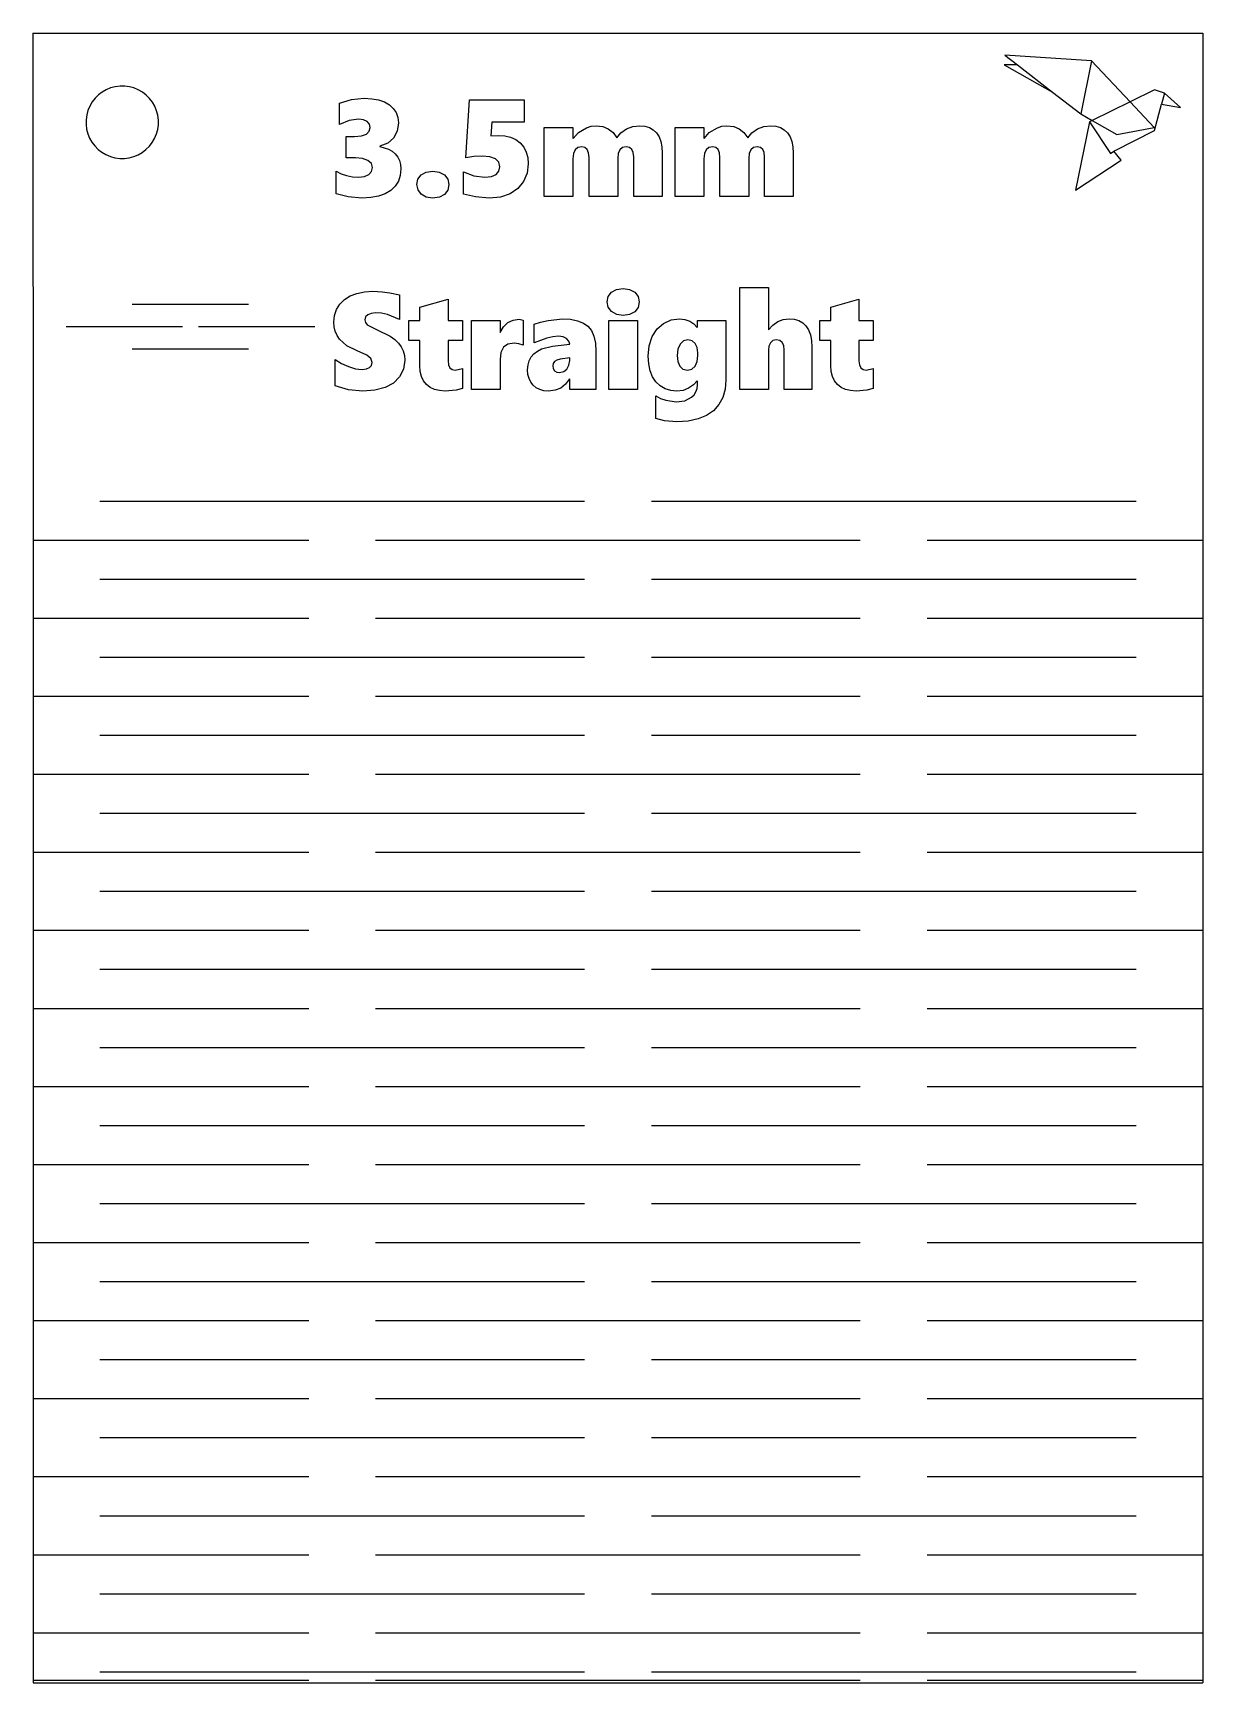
# Model space of a CAD drawing. Extents: x -223 to 223, y -314 to 314.
# Drawn here: x 4.8 to 109.7, y -154 to -6 of the extents above; entities that cross this region are included whole.
import ezdxf

# ---------------------------------------------------------------- set-up
doc = ezdxf.new("R2010")
doc.units = 0
doc.header["$MEASUREMENT"] = 0
doc.layers.get('0').update_dxf_attribs({"linetype": 'CONTINUOUS'})

msp = doc.modelspace()

# ---------------------------------------------------------------- linework, layer by layer
for p, q in [((4.78, -5.99), (109.73, -5.99)), ((4.78, -5.99), (4.81, -51.46)), ((109.73, -5.99), (109.73, -51.46)), ((91.9, -8.84), (96.24, -11.28)), ((93.09, -8.84), (91.9, -8.84)), ((99.74, -8.48), (91.96, -7.96)), ((91.96, -7.96), (93.09, -8.84)), ((93.09, -8.84), (96.24, -11.28)), ((99.74, -8.48), (98.77, -13.23)), ((103.19, -12.15), (99.74, -8.48)), ((10.35, -11.83), (10.09, -12.17)), ((10.65, -11.53), (10.35, -11.83)), ((10.99, -11.28), (10.65, -11.53)), ((11.36, -11.07), (10.99, -11.28)), ((11.75, -10.9), (11.36, -11.07)), ((12.16, -10.8), (11.75, -10.9)), ((12.59, -10.74), (12.16, -10.8)), ((13.01, -10.74), (12.59, -10.74)), ((13.43, -10.8), (13.01, -10.74)), ((13.84, -10.91), (13.43, -10.8)), ((14.23, -11.08), (13.84, -10.91)), ((14.6, -11.29), (14.23, -11.08)), ((14.94, -11.55), (14.6, -11.29)), ((15.24, -11.85), (14.94, -11.55)), ((96.24, -11.28), (98.77, -13.23)), ((105.37, -11.07), (103.19, -12.15)), ((106.29, -11.37), (105.37, -11.07)), ((106.29, -11.37), (106, -12.36)), ((107.7, -12.67), (106.29, -11.37)), ((9.71, -12.93), (9.6, -13.34)), ((9.88, -12.54), (9.71, -12.93)), ((10.09, -12.17), (9.88, -12.54)), ((15.49, -12.19), (15.24, -11.85)), ((15.71, -12.56), (15.49, -12.19)), ((15.87, -12.96), (15.71, -12.56)), ((15.98, -13.37), (15.87, -12.96)), ((32.29, -12.28), (33.36, -11.95)), ((32.29, -14.2), (32.29, -12.28)), ((33.36, -11.95), (34.5, -11.84)), ((34.5, -11.84), (35.18, -11.88)), ((35.18, -11.88), (35.78, -11.99)), ((35.78, -11.99), (36.3, -12.17)), ((36.3, -12.17), (36.75, -12.43)), ((36.75, -12.43), (37.1, -12.75)), ((37.1, -12.75), (37.36, -13.13)), ((37.36, -13.13), (37.51, -13.56)), ((43.61, -17.19), (43.94, -11.99)), ((43.94, -11.99), (48.83, -11.99)), ((48.83, -11.99), (48.83, -13.99)), ((98.77, -13.23), (99.79, -13.82)), ((103.19, -12.15), (99.79, -13.82)), ((105.35, -14.46), (103.19, -12.15)), ((105.39, -14.73), (106, -12.36)), ((106, -12.36), (107.7, -12.67)), ((9.6, -13.34), (9.54, -13.76)), ((9.54, -13.76), (9.54, -14.18)), ((9.54, -14.18), (9.59, -14.61)), ((9.59, -14.61), (9.7, -15.02)), ((15.86, -15.04), (15.97, -14.63)), ((15.97, -14.63), (16.03, -14.21)), ((16.03, -13.79), (15.98, -13.37)), ((16.03, -14.21), (16.03, -13.79)), ((33.13, -13.84), (32.29, -14.2)), ((33.97, -13.72), (33.13, -13.84)), ((34.44, -13.77), (33.97, -13.72)), ((34.77, -13.92), (34.44, -13.77)), ((34.69, -15.05), (34.95, -14.79)), ((34.97, -14.15), (34.77, -13.92)), ((34.95, -14.79), (35.03, -14.46)), ((35.03, -14.46), (34.97, -14.15)), ((37.45, -14.8), (37.13, -15.41)), ((37.56, -14.05), (37.45, -14.8)), ((37.51, -13.56), (37.56, -14.05)), ((45.93, -13.99), (45.84, -15.21)), ((48.83, -13.99), (45.93, -13.99)), ((50.65, -20.64), (50.65, -14.46)), ((50.65, -14.46), (53.22, -14.46)), ((53.22, -14.46), (53.22, -15.44)), ((53.71, -14.91), (54.42, -14.48)), ((54.42, -14.48), (54.84, -14.35)), ((54.84, -14.35), (55.29, -14.31)), ((55.29, -14.31), (55.89, -14.38)), ((55.89, -14.38), (56.39, -14.57)), ((56.39, -14.57), (56.81, -14.91)), ((57.52, -14.93), (58.01, -14.59)), ((58.01, -14.59), (58.59, -14.38)), ((58.59, -14.38), (59.22, -14.31)), ((59.22, -14.31), (59.68, -14.35)), ((59.68, -14.35), (60.08, -14.47)), ((60.08, -14.47), (60.42, -14.67)), ((60.42, -14.67), (60.71, -14.95)), ((62.4, -20.64), (62.4, -14.46)), ((62.4, -14.46), (64.97, -14.46)), ((64.97, -14.46), (64.97, -15.44)), ((65.45, -14.91), (66.17, -14.48)), ((66.17, -14.48), (66.58, -14.35)), ((66.58, -14.35), (67.03, -14.31)), ((67.03, -14.31), (67.64, -14.38)), ((67.64, -14.38), (68.14, -14.57)), ((68.14, -14.57), (68.55, -14.91)), ((69.27, -14.93), (69.76, -14.59)), ((69.76, -14.59), (70.33, -14.38)), ((70.33, -14.38), (70.97, -14.31)), ((70.97, -14.31), (71.43, -14.35)), ((71.43, -14.35), (71.83, -14.47)), ((71.83, -14.47), (72.17, -14.67)), ((72.17, -14.67), (72.46, -14.95)), ((99.56, -13.94), (98.29, -20.09)), ((99.79, -13.82), (99.56, -13.94)), ((99.56, -13.94), (101.43, -16.78)), ((99.79, -13.82), (102, -15.1)), ((101.8, -16.56), (105.39, -14.73)), ((102, -15.1), (105.35, -14.46)), ((9.7, -15.02), (9.86, -15.41)), ((9.86, -15.41), (10.07, -15.78)), ((10.07, -15.78), (10.33, -16.12)), ((10.33, -16.12), (10.63, -16.42)), ((14.92, -16.44), (15.22, -16.14)), ((15.22, -16.14), (15.48, -15.8)), ((15.48, -15.8), (15.69, -15.44)), ((15.69, -15.44), (15.86, -15.04)), ((32.87, -17.17), (32.87, -15.28)), ((32.87, -15.28), (33.61, -15.28)), ((33.61, -15.28), (34.24, -15.22)), ((34.24, -15.22), (34.69, -15.05)), ((36.6, -15.86), (35.9, -16.13)), ((35.9, -16.13), (35.9, -16.16)), ((35.9, -16.16), (36.68, -16.39)), ((37.13, -15.41), (36.6, -15.86)), ((45.84, -15.21), (46.5, -15.17)), ((46.5, -15.17), (47.1, -15.21)), ((47.1, -15.21), (47.63, -15.34)), ((47.63, -15.34), (48.1, -15.55)), ((48.1, -15.55), (48.49, -15.85)), ((48.49, -15.85), (48.8, -16.23)), ((48.8, -16.23), (49.03, -16.66)), ((53.25, -15.44), (53.71, -14.91)), ((53.67, -16.26), (53.42, -16.47)), ((54.01, -16.2), (53.67, -16.26)), ((54.29, -16.25), (54.01, -16.2)), ((54.5, -16.43), (54.29, -16.25)), ((56.81, -14.91), (57.14, -15.39)), ((57.14, -15.39), (57.52, -14.93)), ((57.67, -16.26), (57.43, -16.46)), ((57.98, -16.2), (57.67, -16.26)), ((58.3, -16.25), (57.98, -16.2)), ((58.51, -16.42), (58.3, -16.25)), ((60.71, -14.95), (60.94, -15.3)), ((60.94, -15.3), (61.1, -15.72)), ((61.1, -15.72), (61.2, -16.21)), ((61.2, -16.21), (61.23, -16.77)), ((64.99, -15.44), (65.45, -14.91)), ((65.41, -16.26), (65.17, -16.47)), ((65.76, -16.2), (65.41, -16.26)), ((66.04, -16.25), (65.76, -16.2)), ((66.24, -16.43), (66.04, -16.25)), ((68.55, -14.91), (68.89, -15.39)), ((68.89, -15.39), (69.27, -14.93)), ((69.41, -16.26), (69.17, -16.46)), ((69.73, -16.2), (69.41, -16.26)), ((70.04, -16.25), (69.73, -16.2)), ((70.25, -16.42), (70.04, -16.25)), ((72.46, -14.95), (72.69, -15.3)), ((72.69, -15.3), (72.85, -15.72)), ((72.85, -15.72), (72.94, -16.21)), ((72.94, -16.21), (72.98, -16.77)), ((10.63, -16.42), (10.97, -16.68)), ((10.97, -16.68), (11.33, -16.89)), ((11.33, -16.89), (11.73, -17.06)), ((11.73, -17.06), (12.14, -17.17)), ((12.14, -17.17), (12.56, -17.23)), ((12.56, -17.23), (12.98, -17.23)), ((12.98, -17.23), (13.4, -17.18)), ((13.4, -17.18), (13.82, -17.07)), ((13.82, -17.07), (14.21, -16.91)), ((14.21, -16.91), (14.58, -16.7)), ((14.58, -16.7), (14.92, -16.44)), ((33.71, -17.17), (32.87, -17.17)), ((34.35, -17.23), (33.71, -17.17)), ((34.83, -17.41), (34.35, -17.23)), ((35.14, -17.69), (34.83, -17.41)), ((35.24, -18.06), (35.14, -17.69)), ((36.68, -16.39), (37, -16.58)), ((37, -16.58), (37.28, -16.83)), ((37.28, -16.83), (37.5, -17.11)), ((37.5, -17.11), (37.66, -17.43)), ((37.66, -17.43), (37.75, -17.79)), ((44.32, -17.07), (43.61, -17.19)), ((45.08, -17.03), (44.32, -17.07)), ((45.77, -17.09), (45.08, -17.03)), ((46.26, -17.27), (45.77, -17.09)), ((46.56, -17.57), (46.26, -17.27)), ((46.66, -17.99), (46.56, -17.57)), ((49.03, -16.66), (49.16, -17.16)), ((49.21, -17.72), (49.1, -18.56)), ((49.16, -17.16), (49.21, -17.72)), ((53.27, -16.8), (53.22, -17.26)), ((53.22, -17.26), (53.22, -20.64)), ((53.42, -16.47), (53.27, -16.8)), ((54.62, -16.73), (54.5, -16.43)), ((54.66, -17.14), (54.62, -16.73)), ((54.66, -20.64), (54.66, -17.14)), ((57.28, -16.78), (57.23, -17.21)), ((57.23, -17.21), (57.23, -20.64)), ((57.43, -16.46), (57.28, -16.78)), ((58.63, -16.69), (58.51, -16.42)), ((58.67, -17.08), (58.63, -16.69)), ((58.67, -20.64), (58.67, -17.08)), ((61.23, -16.77), (61.23, -20.64)), ((65.02, -16.8), (64.97, -17.26)), ((64.97, -17.26), (64.97, -20.64)), ((65.17, -16.47), (65.02, -16.8)), ((66.36, -16.73), (66.24, -16.43)), ((66.4, -17.14), (66.36, -16.73)), ((66.4, -20.64), (66.4, -17.14)), ((69.03, -16.78), (68.98, -17.21)), ((68.98, -17.21), (68.98, -20.64)), ((69.17, -16.46), (69.03, -16.78)), ((70.37, -16.69), (70.25, -16.42)), ((70.41, -17.08), (70.37, -16.69)), ((70.41, -20.64), (70.41, -17.08)), ((72.98, -16.77), (72.98, -20.64)), ((98.29, -20.09), (102.38, -17.39)), ((101.43, -16.78), (101.73, -16.59)), ((101.73, -16.59), (101.8, -16.56)), ((102.38, -17.39), (101.73, -16.59)), ((31.99, -20.41), (31.99, -18.39)), ((31.99, -18.39), (32.42, -18.61)), ((32.42, -18.61), (32.92, -18.77)), ((32.92, -18.77), (33.44, -18.88)), ((33.44, -18.88), (33.97, -18.91)), ((33.97, -18.91), (34.51, -18.86)), ((34.51, -18.86), (34.91, -18.69)), ((34.91, -18.69), (35.16, -18.42)), ((35.16, -18.42), (35.24, -18.06)), ((37.73, -18.76), (37.56, -19.28)), ((37.79, -18.17), (37.73, -18.76)), ((37.75, -17.79), (37.79, -18.17)), ((39.22, -19.57), (39.31, -19.09)), ((39.31, -19.09), (39.61, -18.71)), ((39.61, -18.71), (40.06, -18.46)), ((40.06, -18.46), (40.65, -18.38)), ((40.65, -18.38), (41.23, -18.46)), ((41.23, -18.46), (41.69, -18.71)), ((41.69, -18.71), (41.99, -19.09)), ((41.99, -19.09), (42.08, -19.57)), ((43.4, -20.43), (43.4, -18.43)), ((43.4, -18.43), (44.33, -18.79)), ((44.33, -18.79), (45.31, -18.91)), ((45.31, -18.91), (45.9, -18.85)), ((45.9, -18.85), (46.32, -18.67)), ((46.32, -18.67), (46.57, -18.38)), ((46.57, -18.38), (46.66, -17.99)), ((49.1, -18.56), (48.79, -19.31)), ((33.05, -20.69), (31.99, -20.41)), ((34.29, -20.79), (33.05, -20.69)), ((35.78, -20.62), (35.08, -20.75)), ((36.38, -20.41), (35.78, -20.62)), ((36.88, -20.11), (36.38, -20.41)), ((37.28, -19.73), (36.88, -20.11)), ((37.56, -19.28), (37.28, -19.73)), ((39.32, -20.05), (39.22, -19.57)), ((39.61, -20.44), (39.32, -20.05)), ((40.06, -20.71), (39.61, -20.44)), ((40.63, -20.79), (40.06, -20.71)), ((41.24, -20.71), (40.63, -20.79)), ((41.7, -20.46), (41.24, -20.71)), ((41.99, -20.07), (41.7, -20.46)), ((42.08, -19.57), (41.99, -20.07)), ((44.47, -20.69), (43.4, -20.43)), ((45.71, -20.79), (44.47, -20.69)), ((46.72, -20.7), (45.71, -20.79)), ((47.58, -20.4), (46.72, -20.7)), ((48.27, -19.93), (47.58, -20.4)), ((48.79, -19.31), (48.27, -19.93)), ((53.22, -20.64), (50.65, -20.64)), ((57.23, -20.64), (54.66, -20.64)), ((61.23, -20.64), (58.67, -20.64)), ((64.97, -20.64), (62.4, -20.64)), ((68.98, -20.64), (66.4, -20.64)), ((72.98, -20.64), (70.41, -20.64)), ((35.08, -20.75), (34.29, -20.79)), ((32.72, -29.9), (33.23, -29.57)), ((33.23, -29.57), (33.83, -29.34)), ((33.83, -29.34), (34.51, -29.2)), ((34.51, -29.2), (35.28, -29.15)), ((35.28, -29.15), (36.11, -29.19)), ((36.11, -29.19), (36.8, -29.28)), ((36.8, -29.28), (37.67, -29.48)), ((37.67, -29.48), (37.67, -31.68)), ((56.38, -29.62), (56.68, -29.24)), ((56.68, -29.24), (57.13, -29)), ((57.13, -29), (57.72, -28.91)), ((57.72, -28.91), (58.3, -29)), ((58.3, -29), (58.76, -29.24)), ((58.76, -29.24), (59.06, -29.62)), ((68.18, -37.95), (68.18, -28.8)), ((68.18, -28.8), (70.75, -28.8)), ((70.75, -28.8), (70.75, -32.61)), ((13.69, -30.3), (24.12, -30.3)), ((31.82, -31.31), (32, -30.78)), ((32, -30.78), (32.3, -30.31)), ((32.3, -30.31), (32.72, -29.9)), ((39.48, -30.56), (42.02, -29.86)), ((39.48, -31.77), (39.48, -30.56)), ((42.02, -29.86), (42.02, -31.77)), ((56.29, -30.1), (56.38, -29.62)), ((56.39, -30.58), (56.29, -30.1)), ((56.69, -30.97), (56.39, -30.58)), ((57.15, -31.23), (56.69, -30.97)), ((58.76, -30.98), (58.3, -31.24)), ((59.06, -30.59), (58.76, -30.98)), ((59.06, -29.62), (59.15, -30.1)), ((59.15, -30.1), (59.06, -30.59)), ((76.34, -30.56), (78.87, -29.86)), ((76.34, -31.77), (76.34, -30.56)), ((78.87, -29.86), (78.87, -31.77)), ((7.75, -32.3), (18.19, -32.3)), ((19.63, -32.3), (30.06, -32.3)), ((31.76, -31.91), (31.82, -31.31)), ((31.79, -32.34), (31.76, -31.91)), ((31.89, -32.74), (31.79, -32.34)), ((34.62, -31.44), (34.56, -31.7)), ((34.56, -31.7), (34.61, -31.94)), ((34.61, -31.94), (34.77, -32.15)), ((34.82, -31.25), (34.62, -31.44)), ((34.77, -32.15), (35.67, -32.61)), ((35.13, -31.13), (34.82, -31.25)), ((35.52, -31.09), (35.13, -31.13)), ((36.05, -31.12), (35.52, -31.09)), ((36.59, -31.24), (36.05, -31.12)), ((37.67, -31.68), (36.59, -31.24)), ((38.51, -33.55), (38.51, -31.77)), ((38.51, -31.77), (39.48, -31.77)), ((42.02, -31.77), (43.3, -31.77)), ((43.3, -31.77), (43.3, -33.55)), ((44.11, -37.95), (44.11, -31.77)), ((44.11, -31.77), (46.68, -31.77)), ((46.68, -31.77), (46.68, -32.86)), ((46.7, -32.86), (46.99, -32.34)), ((46.99, -32.34), (47.37, -31.96)), ((47.37, -31.96), (47.84, -31.74)), ((47.84, -31.74), (48.39, -31.66)), ((48.39, -31.66), (48.75, -31.73)), ((48.75, -31.73), (48.75, -33.97)), ((49.73, -32.11), (50.3, -31.91)), ((49.73, -33.78), (49.73, -32.11)), ((50.3, -31.91), (50.99, -31.76)), ((50.99, -31.76), (52.28, -31.62)), ((52.28, -31.62), (53.01, -31.66)), ((53.01, -31.66), (53.64, -31.79)), ((53.64, -31.79), (54.16, -32)), ((54.16, -32), (54.56, -32.29)), ((54.56, -32.29), (54.87, -32.68)), ((56.43, -37.95), (56.43, -31.77)), ((56.43, -31.77), (59, -31.77)), ((57.72, -31.32), (57.15, -31.23)), ((58.3, -31.24), (57.72, -31.32)), ((59, -31.77), (59, -37.95)), ((60.33, -33.21), (60.76, -32.53)), ((60.76, -32.53), (61.34, -32.03)), ((61.34, -32.03), (62.02, -31.72)), ((62.02, -31.72), (62.76, -31.62)), ((62.76, -31.62), (63.26, -31.67)), ((63.26, -31.67), (63.7, -31.82)), ((63.7, -31.82), (64.06, -32.06)), ((64.06, -32.06), (64.36, -32.41)), ((64.38, -32.41), (64.38, -31.77)), ((64.38, -31.77), (66.94, -31.77)), ((66.94, -31.77), (66.94, -37.09)), ((70.77, -32.61), (71.14, -32.19)), ((71.14, -32.19), (71.58, -31.87)), ((71.58, -31.87), (72.07, -31.68)), ((72.07, -31.68), (72.6, -31.62)), ((72.6, -31.62), (73.07, -31.66)), ((73.07, -31.66), (73.48, -31.78)), ((73.48, -31.78), (73.83, -31.98)), ((73.83, -31.98), (74.12, -32.26)), ((74.12, -32.26), (74.35, -32.62)), ((75.37, -33.55), (75.37, -31.77)), ((75.37, -31.77), (76.34, -31.77)), ((78.87, -31.77), (80.16, -31.77)), ((80.16, -31.77), (80.16, -33.55)), ((32.06, -33.11), (31.89, -32.74)), ((32.28, -33.45), (32.06, -33.11)), ((32.94, -34.04), (32.28, -33.45)), ((35.67, -32.61), (36.82, -33.18)), ((36.82, -33.18), (37.24, -33.48)), ((37.24, -33.48), (37.57, -33.8)), ((37.57, -33.8), (37.82, -34.13)), ((39.48, -33.55), (38.51, -33.55)), ((39.48, -35.82), (39.48, -33.55)), ((43.3, -33.55), (42.02, -33.55)), ((42.02, -33.55), (42.02, -35.4)), ((47.39, -33.89), (47, -34.16)), ((47.95, -33.8), (47.39, -33.89)), ((48.36, -33.85), (47.95, -33.8)), ((48.75, -33.97), (48.36, -33.85)), ((50.86, -33.34), (49.73, -33.78)), ((51.4, -33.23), (50.86, -33.34)), ((51.39, -34.08), (52.93, -33.88)), ((51.92, -33.19), (51.4, -33.23)), ((52.34, -33.24), (51.92, -33.19)), ((52.65, -33.39), (52.34, -33.24)), ((52.86, -33.61), (52.65, -33.39)), ((52.93, -33.88), (52.86, -33.61)), ((54.87, -32.68), (55.1, -33.19)), ((55.1, -33.19), (55.23, -33.81)), ((55.23, -33.81), (55.27, -34.54)), ((60.06, -34.04), (60.33, -33.21)), ((62.84, -33.89), (62.64, -34.34)), ((63.14, -33.6), (62.84, -33.89)), ((63.53, -33.5), (63.14, -33.6)), ((63.9, -33.58), (63.53, -33.5)), ((64.18, -33.82), (63.9, -33.58)), ((64.36, -34.2), (64.18, -33.82)), ((70.93, -33.76), (70.8, -34.06)), ((71.15, -33.57), (70.93, -33.76)), ((71.46, -33.5), (71.15, -33.57)), ((71.77, -33.56), (71.46, -33.5)), ((71.99, -33.73), (71.77, -33.56)), ((72.12, -34.02), (71.99, -33.73)), ((72.16, -34.42), (72.12, -34.02)), ((74.35, -32.62), (74.52, -33.06)), ((74.52, -33.06), (74.62, -33.57)), ((74.62, -33.57), (74.65, -34.15)), ((76.34, -33.55), (75.37, -33.55)), ((76.34, -35.82), (76.34, -33.55)), ((80.16, -33.55), (78.87, -33.55)), ((78.87, -33.55), (78.87, -35.4)), ((13.69, -34.3), (24.12, -34.3)), ((31.88, -37.64), (31.88, -35.27)), ((31.88, -35.27), (32.45, -35.63)), ((33.85, -34.5), (32.94, -34.04)), ((34.73, -34.88), (33.85, -34.5)), ((35.09, -35.18), (34.73, -34.88)), ((35.21, -35.55), (35.09, -35.18)), ((37.82, -34.13), (37.99, -34.5)), ((37.99, -34.5), (38.1, -34.9)), ((38.13, -35.33), (38.01, -36.14)), ((38.1, -34.9), (38.13, -35.33)), ((42.02, -35.4), (42.06, -35.76)), ((46.76, -34.63), (46.68, -35.27)), ((46.68, -35.27), (46.68, -37.95)), ((47, -34.16), (46.76, -34.63)), ((49.19, -35.76), (49.29, -35.38)), ((49.29, -35.38), (49.47, -35.04)), ((49.47, -35.04), (49.71, -34.75)), ((49.71, -34.75), (50.03, -34.51)), ((50.03, -34.51), (50.41, -34.32)), ((50.41, -34.32), (51.39, -34.08)), ((51.57, -35.45), (51.44, -35.62)), ((51.77, -35.32), (51.57, -35.45)), ((52.06, -35.24), (51.77, -35.32)), ((52.93, -35.12), (52.06, -35.24)), ((52.86, -35.78), (52.93, -35.35)), ((52.93, -35.35), (52.93, -35.12)), ((55.27, -34.54), (55.27, -37.95)), ((59.97, -34.98), (60.06, -34.04)), ((60.01, -35.67), (59.97, -34.98)), ((62.64, -34.34), (62.58, -34.92)), ((62.58, -34.92), (62.63, -35.46)), ((62.63, -35.46), (62.79, -35.87)), ((64.17, -35.86), (64.36, -35.44)), ((64.42, -34.68), (64.36, -34.2)), ((64.36, -35.44), (64.42, -34.9)), ((64.42, -34.9), (64.42, -34.68)), ((70.8, -34.06), (70.75, -34.44)), ((70.75, -34.44), (70.75, -37.95)), ((72.16, -37.95), (72.16, -34.42)), ((74.65, -34.15), (74.65, -37.95)), ((78.87, -35.4), (78.92, -35.76)), ((32.45, -35.63), (33.08, -35.91)), ((33.08, -35.91), (33.72, -36.1)), ((33.72, -36.1), (34.31, -36.16)), ((34.31, -36.16), (34.69, -36.12)), ((34.69, -36.12), (34.97, -36)), ((34.97, -36), (35.15, -35.81)), ((35.15, -35.81), (35.21, -35.55)), ((37.67, -36.83), (37.11, -37.39)), ((38.01, -36.14), (37.67, -36.83)), ((39.52, -36.34), (39.48, -35.82)), ((39.63, -36.79), (39.52, -36.34)), ((39.82, -37.18), (39.63, -36.79)), ((42.06, -35.76), (42.18, -36.01)), ((42.18, -36.01), (42.38, -36.17)), ((42.38, -36.17), (42.66, -36.22)), ((42.66, -36.22), (43.3, -36.08)), ((43.3, -36.08), (43.3, -37.87)), ((49.15, -36.19), (49.19, -35.76)), ((49.18, -36.61), (49.15, -36.19)), ((49.28, -36.97), (49.18, -36.61)), ((49.43, -37.3), (49.28, -36.97)), ((51.44, -35.62), (51.4, -35.85)), ((51.4, -35.85), (51.44, -36.08)), ((51.44, -36.08), (51.56, -36.27)), ((51.56, -36.27), (51.76, -36.39)), ((51.76, -36.39), (52.02, -36.43)), ((52.02, -36.43), (52.39, -36.35)), ((52.39, -36.35), (52.67, -36.13)), ((52.67, -36.13), (52.86, -35.78)), ((60.14, -36.28), (60.01, -35.67)), ((60.36, -36.82), (60.14, -36.28)), ((60.66, -37.27), (60.36, -36.82)), ((62.79, -35.87), (63.08, -36.13)), ((63.08, -36.13), (63.48, -36.22)), ((63.48, -36.22), (63.88, -36.13)), ((63.88, -36.13), (64.17, -35.86)), ((76.38, -36.34), (76.34, -35.82)), ((76.49, -36.79), (76.38, -36.34)), ((76.68, -37.18), (76.49, -36.79)), ((78.92, -35.76), (79.04, -36.01)), ((79.04, -36.01), (79.24, -36.17)), ((79.24, -36.17), (79.52, -36.22)), ((79.52, -36.22), (80.16, -36.08)), ((80.16, -36.08), (80.16, -37.87)), ((33.07, -37.99), (31.88, -37.64)), ((34.37, -38.1), (33.07, -37.99)), ((35.46, -38.02), (34.37, -38.1)), ((36.37, -37.79), (35.46, -38.02)), ((37.11, -37.39), (36.37, -37.79)), ((40.09, -37.51), (39.82, -37.18)), ((40.42, -37.77), (40.09, -37.51)), ((40.81, -37.95), (40.42, -37.77)), ((41.26, -38.06), (40.81, -37.95)), ((41.77, -38.1), (41.26, -38.06)), ((42.73, -38.03), (41.77, -38.1)), ((43.3, -37.87), (42.73, -38.03)), ((46.68, -37.95), (44.11, -37.95)), ((49.65, -37.58), (49.43, -37.3)), ((49.92, -37.81), (49.65, -37.58)), ((50.24, -37.97), (49.92, -37.81)), ((50.6, -38.07), (50.24, -37.97)), ((51.02, -38.1), (50.6, -38.07)), ((51.61, -38.03), (51.02, -38.1)), ((52.12, -37.83), (51.61, -38.03)), ((52.55, -37.49), (52.12, -37.83)), ((52.9, -37.01), (52.55, -37.49)), ((52.93, -37.95), (52.93, -37.01)), ((55.27, -37.95), (52.93, -37.95)), ((59, -37.95), (56.43, -37.95)), ((61.04, -37.63), (60.66, -37.27)), ((61.48, -37.89), (61.04, -37.63)), ((61.99, -38.05), (61.48, -37.89)), ((62.55, -38.1), (61.99, -38.05)), ((63.09, -38.04), (62.55, -38.1)), ((63.59, -37.85), (63.09, -38.04)), ((64.03, -37.55), (63.59, -37.85)), ((63.86, -38.66), (64.09, -38.43)), ((64.36, -37.17), (64.03, -37.55)), ((64.09, -38.43), (64.25, -38.17)), ((64.25, -38.17), (64.35, -37.88)), ((64.35, -37.88), (64.38, -37.55)), ((64.38, -37.55), (64.38, -37.17)), ((66.87, -37.93), (66.66, -38.67)), ((66.94, -37.09), (66.87, -37.93)), ((70.75, -37.95), (68.18, -37.95)), ((74.65, -37.95), (72.16, -37.95)), ((76.95, -37.51), (76.68, -37.18)), ((77.28, -37.77), (76.95, -37.51)), ((77.67, -37.95), (77.28, -37.77)), ((78.12, -38.06), (77.67, -37.95)), ((78.63, -38.1), (78.12, -38.06)), ((79.59, -38.03), (78.63, -38.1)), ((80.16, -37.87), (79.59, -38.03)), ((60.65, -40.56), (60.65, -38.54)), ((60.65, -38.54), (61.07, -38.76)), ((61.07, -38.76), (61.56, -38.93)), ((61.56, -38.93), (62.48, -39.07)), ((62.48, -39.07), (63.26, -38.97)), ((63.26, -38.97), (63.86, -38.66)), ((65.82, -39.86), (65.2, -40.29)), ((66.31, -39.31), (65.82, -39.86)), ((66.66, -38.67), (66.31, -39.31)), ((61.43, -40.76), (60.65, -40.56)), ((62.55, -40.85), (61.43, -40.76)), ((63.56, -40.79), (62.55, -40.85)), ((64.44, -40.6), (63.56, -40.79)), ((65.2, -40.29), (64.44, -40.6)), ((10.78, -47.96), (54.26, -47.96)), ((60.26, -47.96), (103.73, -47.96)), ((4.81, -51.46), (29.52, -51.46)), ((4.81, -51.46), (4.81, -58.46)), ((35.52, -51.46), (78.99, -51.46)), ((84.99, -51.46), (109.73, -51.46)), ((109.73, -51.46), (109.73, -58.46)), ((10.78, -54.96), (54.26, -54.96)), ((60.26, -54.96), (103.73, -54.96)), ((4.81, -58.46), (29.52, -58.46)), ((4.81, -58.46), (4.81, -65.46)), ((35.52, -58.46), (78.99, -58.46)), ((84.99, -58.46), (109.73, -58.46)), ((109.73, -58.46), (109.73, -65.46)), ((10.78, -61.96), (54.26, -61.96)), ((60.26, -61.96), (103.73, -61.96)), ((4.81, -65.46), (29.52, -65.46)), ((4.81, -65.46), (4.81, -72.46)), ((35.52, -65.46), (78.99, -65.46)), ((84.99, -65.46), (109.73, -65.46)), ((109.73, -65.46), (109.73, -72.46)), ((10.78, -68.96), (54.26, -68.96)), ((60.26, -68.96), (103.73, -68.96)), ((4.81, -72.46), (29.52, -72.46)), ((4.81, -72.46), (4.81, -79.46)), ((35.52, -72.46), (78.99, -72.46)), ((84.99, -72.46), (109.73, -72.46)), ((109.73, -72.46), (109.73, -79.46)), ((10.78, -75.96), (54.26, -75.96)), ((60.26, -75.96), (103.73, -75.96)), ((4.81, -79.46), (29.52, -79.46)), ((4.81, -79.46), (4.81, -86.46)), ((35.52, -79.46), (78.99, -79.46)), ((84.99, -79.46), (109.73, -79.46)), ((109.73, -79.46), (109.73, -86.46)), ((10.78, -82.96), (54.26, -82.96)), ((60.26, -82.96), (103.73, -82.96)), ((4.81, -86.46), (29.52, -86.46)), ((4.81, -86.46), (4.81, -93.46)), ((35.52, -86.46), (78.99, -86.46)), ((84.99, -86.46), (109.73, -86.46)), ((109.73, -86.46), (109.73, -93.46)), ((10.78, -89.96), (54.26, -89.96)), ((60.26, -89.96), (103.73, -89.96)), ((4.81, -93.46), (29.52, -93.46)), ((4.81, -93.46), (4.81, -100.46)), ((35.52, -93.46), (78.99, -93.46)), ((84.99, -93.46), (109.73, -93.46)), ((109.73, -93.46), (109.73, -100.46)), ((10.78, -96.96), (54.26, -96.96)), ((60.26, -96.96), (103.73, -96.96)), ((4.81, -100.46), (29.52, -100.46)), ((4.81, -100.46), (4.81, -107.46)), ((35.52, -100.46), (78.99, -100.46)), ((84.99, -100.46), (109.73, -100.46)), ((109.73, -100.46), (109.73, -107.46)), ((10.78, -103.96), (54.26, -103.96)), ((60.26, -103.96), (103.73, -103.96)), ((4.81, -107.46), (29.52, -107.46)), ((4.81, -107.46), (4.81, -114.46)), ((35.52, -107.46), (78.99, -107.46)), ((84.99, -107.46), (109.73, -107.46)), ((109.73, -107.46), (109.73, -114.46)), ((10.78, -110.96), (54.26, -110.96)), ((60.26, -110.96), (103.73, -110.96)), ((4.81, -114.46), (29.52, -114.46)), ((4.81, -114.46), (4.81, -121.46)), ((35.52, -114.46), (78.99, -114.46)), ((84.99, -114.46), (109.73, -114.46)), ((109.73, -114.46), (109.73, -121.46)), ((10.78, -117.96), (54.26, -117.96)), ((60.26, -117.96), (103.73, -117.96)), ((4.81, -121.46), (29.52, -121.46)), ((4.81, -121.46), (4.81, -128.46)), ((35.52, -121.46), (78.99, -121.46)), ((84.99, -121.46), (109.73, -121.46)), ((109.73, -121.46), (109.73, -128.46)), ((10.78, -124.96), (54.26, -124.96)), ((60.26, -124.96), (103.73, -124.96)), ((4.81, -128.46), (29.52, -128.46)), ((4.81, -128.46), (4.81, -135.46)), ((35.52, -128.46), (78.99, -128.46)), ((84.99, -128.46), (109.73, -128.46)), ((109.73, -128.46), (109.73, -135.46)), ((10.78, -131.96), (54.26, -131.96)), ((60.26, -131.96), (103.73, -131.96)), ((4.81, -135.46), (29.52, -135.46)), ((4.81, -135.46), (4.81, -142.46)), ((35.52, -135.46), (78.99, -135.46)), ((84.99, -135.46), (109.73, -135.46)), ((109.73, -135.46), (109.73, -142.46)), ((10.78, -138.96), (54.26, -138.96)), ((60.26, -138.96), (103.73, -138.96)), ((4.81, -142.46), (29.52, -142.46)), ((4.81, -142.46), (4.81, -149.46)), ((35.52, -142.46), (78.99, -142.46)), ((84.99, -142.46), (109.73, -142.46)), ((109.73, -142.46), (109.73, -149.46)), ((10.78, -145.96), (54.26, -145.96)), ((60.26, -145.96), (103.73, -145.96)), ((4.81, -149.46), (29.52, -149.46)), ((4.81, -149.46), (4.81, -153.71)), ((35.52, -149.46), (78.99, -149.46)), ((84.99, -149.46), (109.73, -149.46)), ((109.73, -149.46), (109.73, -153.71)), ((4.81, -153.71), (29.52, -153.71)), ((4.81, -153.71), (4.81, -153.96)), ((10.78, -152.96), (54.26, -152.96)), ((35.52, -153.71), (78.99, -153.71)), ((60.26, -152.96), (103.73, -152.96)), ((84.99, -153.71), (109.73, -153.71)), ((109.73, -153.71), (109.73, -153.96)), ((4.81, -153.96), (29.52, -153.96)), ((29.52, -153.96), (35.52, -153.96)), ((35.52, -153.96), (78.99, -153.96)), ((78.99, -153.96), (84.99, -153.96)), ((84.99, -153.96), (109.73, -153.96))]:
    msp.add_line(p, q)

doc.saveas('drawing.dxf')
